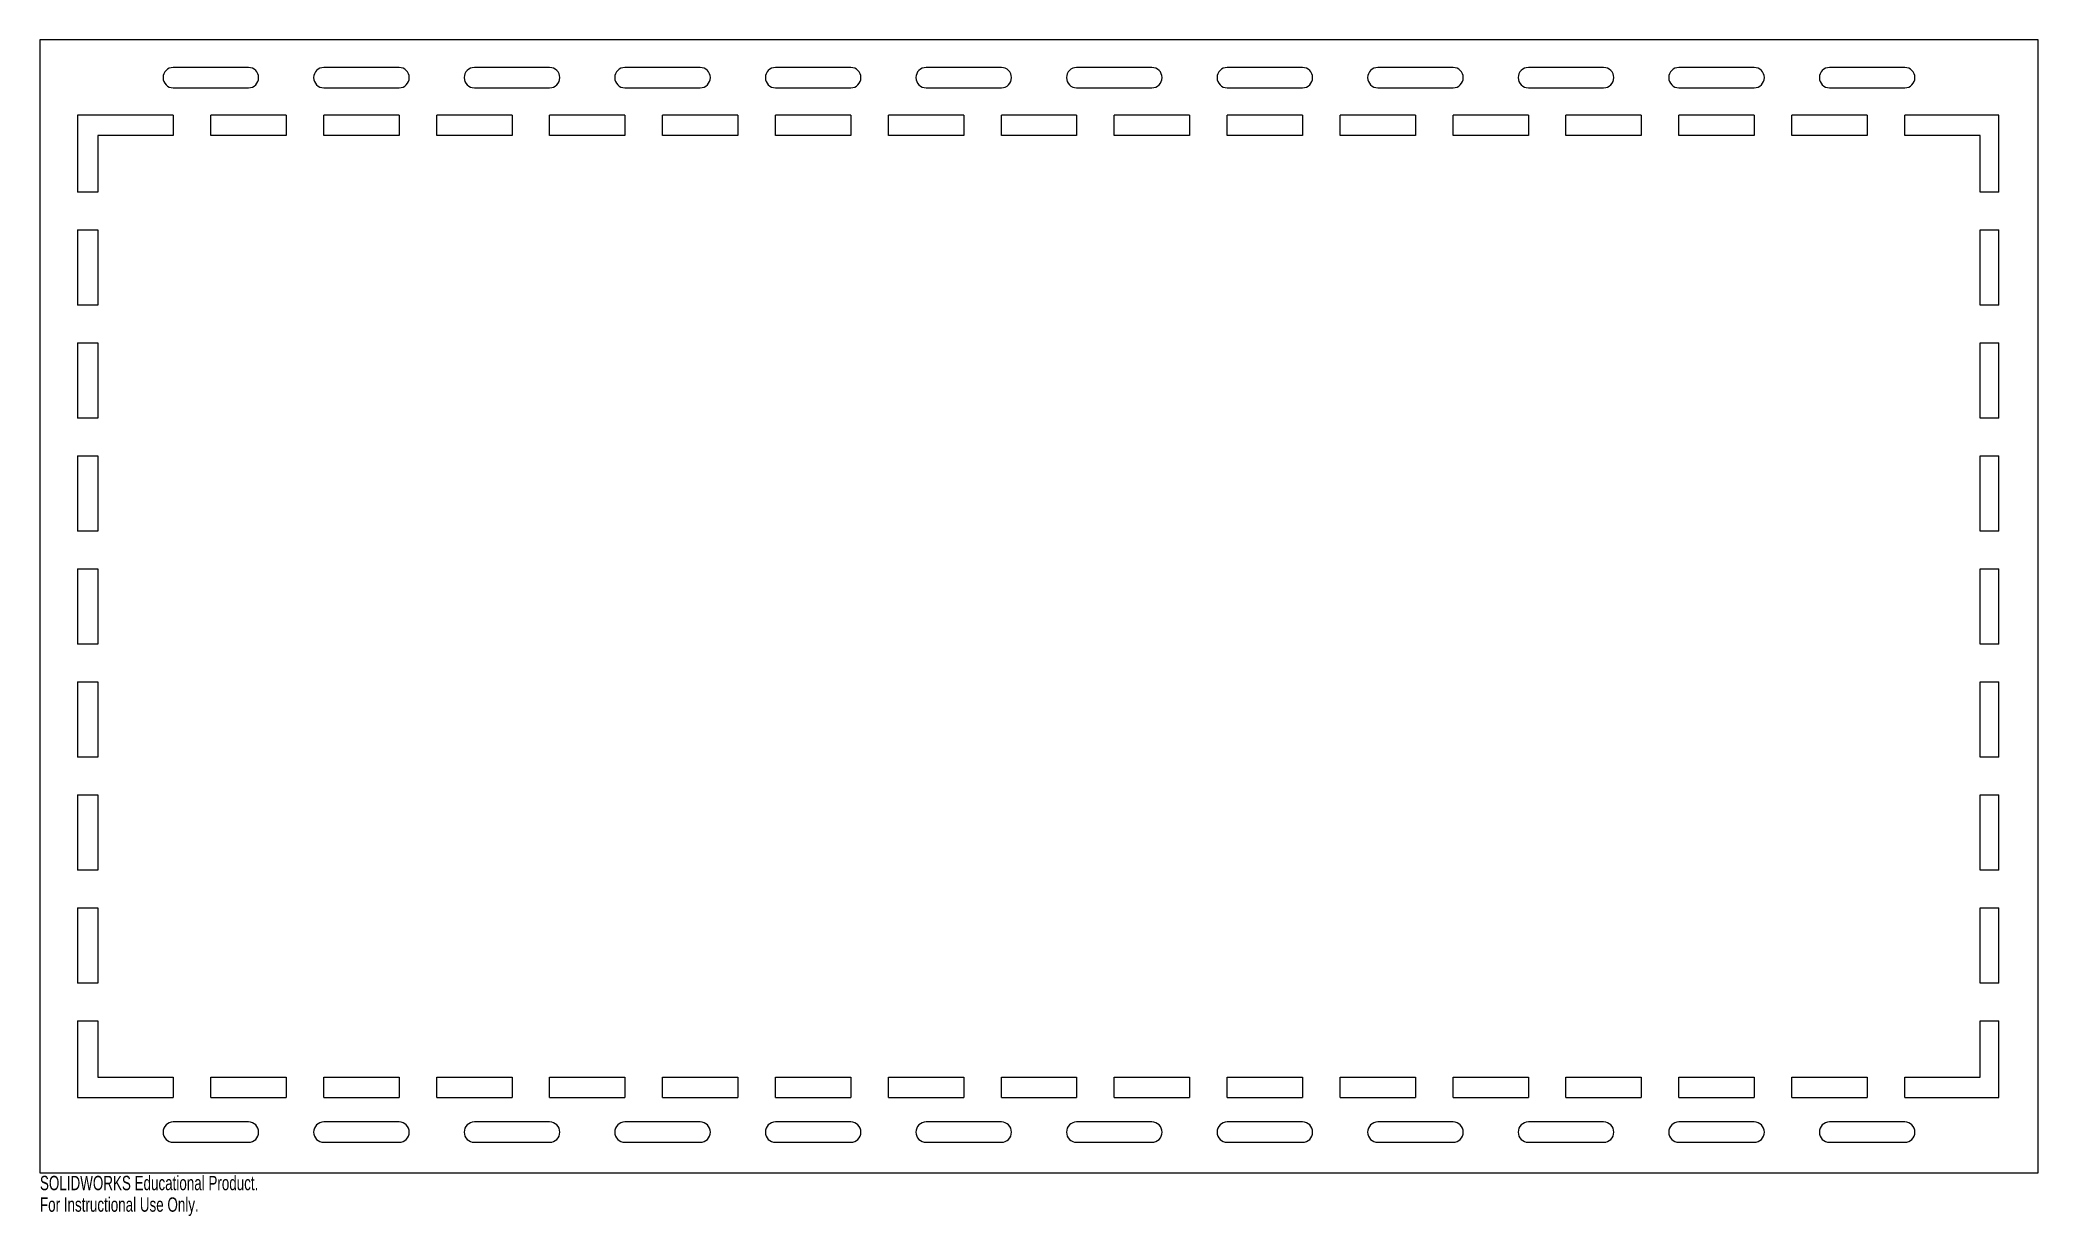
# Model space of a CAD drawing. Header units: inches. Extents: x -13.3 to 13.3, y -8.1 to 7.5.
import ezdxf

# ---------------------------------------------------------------- set-up
doc = ezdxf.new("R2010")
doc.units = ezdxf.units.IN
doc.header["$MEASUREMENT"] = 0
doc.styles.add('SLDTEXTSTYLE0', font='TXT', dxfattribs={"width": 0.7})

msp = doc.modelspace()

# ---------------------------------------------------------------- linework, layer by layer
at = {"color": 7, "linetype": 'Continuous', "lineweight": 25}
for p, q in [((-13.27, 7.52), (-13.27, -7.52)), ((13.27, 7.52), (-13.27, 7.52)), ((13.27, -7.52), (13.27, 7.52)), ((-10.5, 7.155), (-11.5, 7.155)), ((-8.5, 7.155), (-9.5, 7.155)), ((-6.5, 7.155), (-7.5, 7.155)), ((-4.5, 7.155), (-5.5, 7.155)), ((-2.5, 7.155), (-3.5, 7.155)), ((-0.5, 7.155), (-1.5, 7.155)), ((1.5, 7.155), (0.5, 7.155)), ((3.5, 7.155), (2.5, 7.155)), ((5.5, 7.155), (4.5, 7.155)), ((7.5, 7.155), (6.5, 7.155)), ((9.5, 7.155), (8.5, 7.155)), ((11.5, 7.155), (10.5, 7.155)), ((-11.5, 6.885), (-10.5, 6.885)), ((-9.5, 6.885), (-8.5, 6.885)), ((-7.5, 6.885), (-6.5, 6.885)), ((-5.5, 6.885), (-4.5, 6.885)), ((-3.5, 6.885), (-2.5, 6.885)), ((-1.5, 6.885), (-0.5, 6.885)), ((0.5, 6.885), (1.5, 6.885)), ((2.5, 6.885), (3.5, 6.885)), ((4.5, 6.885), (5.5, 6.885)), ((6.5, 6.885), (7.5, 6.885)), ((8.5, 6.885), (9.5, 6.885)), ((10.5, 6.885), (11.5, 6.885)), ((-11.5, 6.52), (-12.77, 6.52)), ((-12.77, 6.52), (-12.77, 5.5)), ((-11.5, 6.52), (-11.5, 6.25)), ((-10, 6.52), (-11, 6.52)), ((-11, 6.25), (-11, 6.52)), ((-10, 6.52), (-10, 6.25)), ((-8.5, 6.52), (-9.5, 6.52)), ((-9.5, 6.25), (-9.5, 6.52)), ((-8.5, 6.52), (-8.5, 6.25)), ((-7, 6.52), (-8, 6.52)), ((-8, 6.25), (-8, 6.52)), ((-7, 6.52), (-7, 6.25)), ((-5.5, 6.52), (-6.5, 6.52)), ((-6.5, 6.25), (-6.5, 6.52)), ((-5.5, 6.52), (-5.5, 6.25)), ((-4, 6.52), (-5, 6.52)), ((-5, 6.25), (-5, 6.52)), ((-4, 6.52), (-4, 6.25)), ((-2.5, 6.52), (-3.5, 6.52)), ((-3.5, 6.25), (-3.5, 6.52)), ((-2.5, 6.52), (-2.5, 6.25)), ((-1, 6.52), (-2, 6.52)), ((-2, 6.25), (-2, 6.52)), ((-1, 6.52), (-1, 6.25)), ((0.5, 6.52), (-0.5, 6.52)), ((-0.5, 6.25), (-0.5, 6.52)), ((0.5, 6.52), (0.5, 6.25)), ((2, 6.52), (1, 6.52)), ((1, 6.25), (1, 6.52)), ((2, 6.52), (2, 6.25)), ((3.5, 6.52), (2.5, 6.52)), ((2.5, 6.25), (2.5, 6.52)), ((3.5, 6.52), (3.5, 6.25)), ((5, 6.52), (4, 6.52)), ((4, 6.25), (4, 6.52)), ((5, 6.52), (5, 6.25)), ((6.5, 6.52), (5.5, 6.52)), ((5.5, 6.25), (5.5, 6.52)), ((6.5, 6.52), (6.5, 6.25)), ((8, 6.52), (7, 6.52)), ((7, 6.25), (7, 6.52)), ((8, 6.52), (8, 6.25)), ((9.5, 6.52), (8.5, 6.52)), ((8.5, 6.25), (8.5, 6.52)), ((9.5, 6.52), (9.5, 6.25)), ((11, 6.52), (10, 6.52)), ((10, 6.25), (10, 6.52)), ((11, 6.52), (11, 6.25)), ((11.5, 6.25), (11.5, 6.52)), ((12.75, 6.52), (11.5, 6.52)), ((12.75, 5.5), (12.75, 6.52)), ((-11.5, 6.25), (-12.5, 6.25)), ((-12.5, 6.25), (-12.5, 5.5)), ((-10, 6.25), (-11, 6.25)), ((-8.5, 6.25), (-9.5, 6.25)), ((-7, 6.25), (-8, 6.25)), ((-5.5, 6.25), (-6.5, 6.25)), ((-4, 6.25), (-5, 6.25)), ((-2.5, 6.25), (-3.5, 6.25)), ((-1, 6.25), (-2, 6.25)), ((0.5, 6.25), (-0.5, 6.25)), ((2, 6.25), (1, 6.25)), ((3.5, 6.25), (2.5, 6.25)), ((5, 6.25), (4, 6.25)), ((6.5, 6.25), (5.5, 6.25)), ((8, 6.25), (7, 6.25)), ((9.5, 6.25), (8.5, 6.25)), ((11, 6.25), (10, 6.25)), ((12.5, 6.25), (11.5, 6.25)), ((12.5, 5.5), (12.5, 6.25)), ((-12.5, 5.5), (-12.77, 5.5)), ((12.75, 5.5), (12.5, 5.5)), ((-12.77, 5), (-12.77, 4)), ((-12.77, 5), (-12.5, 5)), ((-12.5, 5), (-12.5, 4)), ((12.5, 5), (12.75, 5)), ((12.5, 4), (12.5, 5)), ((12.75, 4), (12.75, 5)), ((-12.5, 4), (-12.77, 4)), ((12.75, 4), (12.5, 4)), ((-12.77, 3.5), (-12.77, 2.5)), ((-12.77, 3.5), (-12.5, 3.5)), ((-12.5, 3.5), (-12.5, 2.5)), ((12.5, 3.5), (12.75, 3.5)), ((12.5, 2.5), (12.5, 3.5)), ((12.75, 2.5), (12.75, 3.5)), ((-12.5, 2.5), (-12.77, 2.5)), ((12.75, 2.5), (12.5, 2.5)), ((-12.77, 2), (-12.77, 1)), ((-12.77, 2), (-12.5, 2)), ((-12.5, 2), (-12.5, 1)), ((12.5, 2), (12.75, 2)), ((12.5, 1), (12.5, 2)), ((12.75, 1), (12.75, 2)), ((-12.5, 1), (-12.77, 1)), ((12.75, 1), (12.5, 1)), ((-12.77, 0.5), (-12.77, -0.5)), ((-12.77, 0.5), (-12.5, 0.5)), ((-12.5, 0.5), (-12.5, -0.5)), ((12.5, 0.5), (12.75, 0.5)), ((12.5, -0.5), (12.5, 0.5)), ((12.75, -0.5), (12.75, 0.5)), ((-12.5, -0.5), (-12.77, -0.5)), ((12.75, -0.5), (12.5, -0.5)), ((-12.77, -1), (-12.77, -2)), ((-12.77, -1), (-12.5, -1)), ((-12.5, -1), (-12.5, -2)), ((12.5, -1), (12.75, -1)), ((12.5, -2), (12.5, -1)), ((12.75, -2), (12.75, -1)), ((-12.5, -2), (-12.77, -2)), ((12.75, -2), (12.5, -2)), ((-12.77, -2.5), (-12.77, -3.5)), ((-12.77, -2.5), (-12.5, -2.5)), ((-12.5, -2.5), (-12.5, -3.5)), ((12.5, -2.5), (12.75, -2.5)), ((12.5, -3.5), (12.5, -2.5)), ((12.75, -3.5), (12.75, -2.5)), ((-12.5, -3.5), (-12.77, -3.5)), ((12.75, -3.5), (12.5, -3.5)), ((-12.77, -4), (-12.77, -5)), ((-12.77, -4), (-12.5, -4)), ((-12.5, -4), (-12.5, -5)), ((12.5, -4), (12.75, -4)), ((12.5, -5), (12.5, -4)), ((12.75, -5), (12.75, -4)), ((-12.5, -5), (-12.77, -5)), ((12.75, -5), (12.5, -5)), ((-12.77, -5.5), (-12.77, -6.52)), ((-12.77, -5.5), (-12.5, -5.5)), ((-12.5, -5.5), (-12.5, -6.25)), ((12.5, -5.5), (12.75, -5.5)), ((12.5, -6.25), (12.5, -5.5)), ((12.75, -6.52), (12.75, -5.5)), ((-12.5, -6.25), (-11.5, -6.25)), ((-11.5, -6.25), (-11.5, -6.52)), ((-11, -6.52), (-11, -6.25)), ((-11, -6.25), (-10, -6.25)), ((-10, -6.25), (-10, -6.52)), ((-9.5, -6.52), (-9.5, -6.25)), ((-9.5, -6.25), (-8.5, -6.25)), ((-8.5, -6.25), (-8.5, -6.52)), ((-8, -6.52), (-8, -6.25)), ((-8, -6.25), (-7, -6.25)), ((-7, -6.25), (-7, -6.52)), ((-6.5, -6.52), (-6.5, -6.25)), ((-6.5, -6.25), (-5.5, -6.25)), ((-5.5, -6.25), (-5.5, -6.52)), ((-5, -6.52), (-5, -6.25)), ((-5, -6.25), (-4, -6.25)), ((-4, -6.25), (-4, -6.52)), ((-3.5, -6.52), (-3.5, -6.25)), ((-3.5, -6.25), (-2.5, -6.25)), ((-2.5, -6.25), (-2.5, -6.52)), ((-2, -6.52), (-2, -6.25)), ((-2, -6.25), (-1, -6.25)), ((-1, -6.25), (-1, -6.52)), ((-0.5, -6.52), (-0.5, -6.25)), ((-0.5, -6.25), (0.5, -6.25)), ((0.5, -6.25), (0.5, -6.52)), ((1, -6.52), (1, -6.25)), ((1, -6.25), (2, -6.25)), ((2, -6.25), (2, -6.52)), ((2.5, -6.52), (2.5, -6.25)), ((2.5, -6.25), (3.5, -6.25)), ((3.5, -6.25), (3.5, -6.52)), ((4, -6.52), (4, -6.25)), ((4, -6.25), (5, -6.25)), ((5, -6.25), (5, -6.52)), ((5.5, -6.52), (5.5, -6.25)), ((5.5, -6.25), (6.5, -6.25)), ((6.5, -6.25), (6.5, -6.52)), ((7, -6.52), (7, -6.25)), ((7, -6.25), (8, -6.25)), ((8, -6.25), (8, -6.52)), ((8.5, -6.52), (8.5, -6.25)), ((8.5, -6.25), (9.5, -6.25)), ((9.5, -6.25), (9.5, -6.52)), ((10, -6.52), (10, -6.25)), ((10, -6.25), (11, -6.25)), ((11, -6.25), (11, -6.52)), ((11.5, -6.52), (11.5, -6.25)), ((11.5, -6.25), (12.5, -6.25)), ((-12.77, -6.52), (-11.5, -6.52)), ((-11, -6.52), (-10, -6.52)), ((-9.5, -6.52), (-8.5, -6.52)), ((-8, -6.52), (-7, -6.52)), ((-6.5, -6.52), (-5.5, -6.52)), ((-5, -6.52), (-4, -6.52)), ((-3.5, -6.52), (-2.5, -6.52)), ((-2, -6.52), (-1, -6.52)), ((-0.5, -6.52), (0.5, -6.52)), ((1, -6.52), (2, -6.52)), ((2.5, -6.52), (3.5, -6.52)), ((4, -6.52), (5, -6.52)), ((5.5, -6.52), (6.5, -6.52)), ((7, -6.52), (8, -6.52)), ((8.5, -6.52), (9.5, -6.52)), ((10, -6.52), (11, -6.52)), ((11.5, -6.52), (12.75, -6.52)), ((-10.5, -6.845), (-11.5, -6.845)), ((-8.5, -6.845), (-9.5, -6.845)), ((-6.5, -6.845), (-7.5, -6.845)), ((-4.5, -6.845), (-5.5, -6.845)), ((-2.5, -6.845), (-3.5, -6.845)), ((-0.5, -6.845), (-1.5, -6.845)), ((1.5, -6.845), (0.5, -6.845)), ((3.5, -6.845), (2.5, -6.845)), ((5.5, -6.845), (4.5, -6.845)), ((7.5, -6.845), (6.5, -6.845)), ((9.5, -6.845), (8.5, -6.845)), ((11.5, -6.845), (10.5, -6.845)), ((-11.5, -7.115), (-10.5, -7.115)), ((-9.5, -7.115), (-8.5, -7.115)), ((-7.5, -7.115), (-6.5, -7.115)), ((-5.5, -7.115), (-4.5, -7.115)), ((-3.5, -7.115), (-2.5, -7.115)), ((-1.5, -7.115), (-0.5, -7.115)), ((0.5, -7.115), (1.5, -7.115)), ((2.5, -7.115), (3.5, -7.115)), ((4.5, -7.115), (5.5, -7.115)), ((6.5, -7.115), (7.5, -7.115)), ((8.5, -7.115), (9.5, -7.115)), ((10.5, -7.115), (11.5, -7.115)), ((-13.27, -7.52), (13.27, -7.52))]:
    msp.add_line(p, q, dxfattribs=at)
for centre, start, end in [((-11.5, 7.02), 90, 270), ((-10.5, 7.02), 270, 90), ((-9.5, 7.02), 90, 270), ((-8.5, 7.02), 270, 90), ((-7.5, 7.02), 90, 270), ((-6.5, 7.02), 270, 90), ((-5.5, 7.02), 90, 270), ((-4.5, 7.02), 270, 90), ((-3.5, 7.02), 90, 270), ((-2.5, 7.02), 270, 90), ((-1.5, 7.02), 90, 270), ((-0.5, 7.02), 270, 90), ((0.5, 7.02), 90, 270), ((1.5, 7.02), 270, 90), ((2.5, 7.02), 90, 270), ((3.5, 7.02), 270, 90), ((4.5, 7.02), 90, 270), ((5.5, 7.02), 270, 90), ((6.5, 7.02), 90, 270), ((7.5, 7.02), 270, 90), ((8.5, 7.02), 90, 270), ((9.5, 7.02), 270, 90), ((10.5, 7.02), 90, 270), ((11.5, 7.02), 270, 90), ((-11.5, -6.98), 90, 270), ((-10.5, -6.98), 270, 90), ((-9.5, -6.98), 90, 270), ((-8.5, -6.98), 270, 90), ((-7.5, -6.98), 90, 270), ((-6.5, -6.98), 270, 90), ((-5.5, -6.98), 90, 270), ((-4.5, -6.98), 270, 90), ((-3.5, -6.98), 90, 270), ((-2.5, -6.98), 270, 90), ((-1.5, -6.98), 90, 270), ((-0.5, -6.98), 270, 90), ((0.5, -6.98), 90, 270), ((1.5, -6.98), 270, 90), ((2.5, -6.98), 90, 270), ((3.5, -6.98), 270, 90), ((4.5, -6.98), 90, 270), ((5.5, -6.98), 270, 90), ((6.5, -6.98), 90, 270), ((7.5, -6.98), 270, 90), ((8.5, -6.98), 90, 270), ((9.5, -6.98), 270, 90), ((10.5, -6.98), 90, 270), ((11.5, -6.98), 270, 90)]:
    msp.add_arc(centre, 0.135, start, end, dxfattribs=at)

# ---------------------------------------------------------------- texts
at = {"color": 7, "linetype": 'Continuous', "char_height": 0.1903, "attachment_point": 1, "style": 'SLDTEXTSTYLE0'}
for s, insert in [('SOLIDWORKS Educational Product.', (-13.27, -7.56)), ('For Instructional Use Only.', (-13.27, -7.846))]:
    msp.add_mtext(s, dxfattribs=dict(at, insert=insert))

doc.saveas('drawing.dxf')
